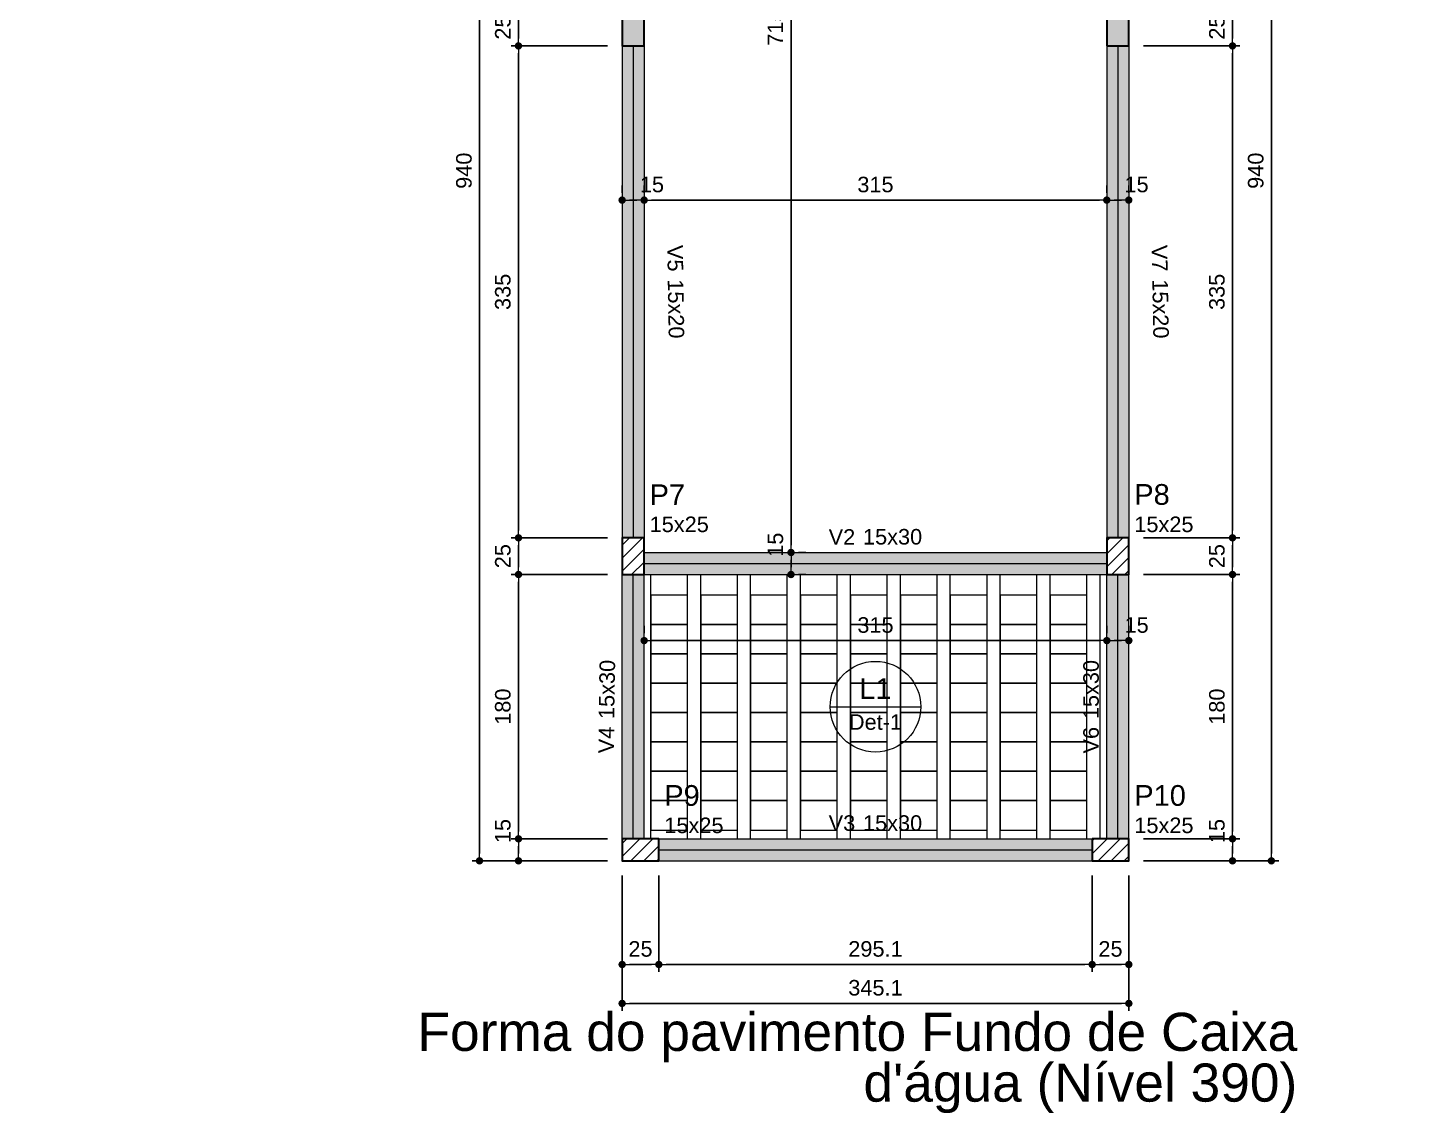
# Model space of a CAD drawing. Extents: x 5006 to 5323, y 875 to 3681.
# Drawn here: x 5196.56 to 5215.35, y 2223.42 to 2238.3 of the extents above; entities that cross this region are included whole.
import ezdxf

# ---------------------------------------------------------------- set-up
doc = ezdxf.new("R2010")
doc.units = 0
doc.header["$LTSCALE"] = 2
for name, color, linetype, lineweight in [('FO-Cotas', 5, 'Continuous', 5), ('FO-Eixos', 5, 'Continuous', 5), ('FO-Hachura pilar que morre', 106, 'Continuous', 5), ('FO-Hachura pilar que passa', 19, 'Continuous', 5), ('FO-Hachura viga', 43, 'Continuous', 5), ('FO-Hachuras das lajes', 1, 'Continuous', 20), ('FO-Pilares', 4, 'Continuous', 30), ('FO-Textos das lajes', 3, 'Continuous', 20), ('FO-Textos das vigas', 7, 'Continuous', 5), ('FO-Textos dos pilares', 7, 'Continuous', 5), ('FO-Títulos', 1, 'Continuous', 20), ('FO-Vigas', 1, 'Continuous', 20)]:
    doc.layers.add(name, color=color, linetype=linetype, lineweight=lineweight)
doc.styles.add('ARIAL', font='arial.ttf')
doc.styles.get("Standard").update_dxf_attribs({"font": 'arial.ttf'})
doc.dimstyles.new('UM_50.000000', dxfattribs={"dimtxt": 0.18, "dimasz": 0.1, "dimexe": 0.1, "dimexo": 0.2, "dimgap": 0, "dimtad": 1, "dimtih": 1, "dimtoh": 1, "dimdec": 1, "dimlfac": 50, "dimzin": 0, "dimdsep": 46, "dimtxsty": 'Standard', "dimcen": 0.09, "dimdle": 0.1, "dimadec": 1, "dimazin": 2, "dimtfac": 1, "dimtdec": 4, "dimtofl": 0, "dimtmove": 0, "dimatfit": 3, "dimfxl": 1, "dimtolj": 1, "dimarcsym": 0})
pattern_1 = [(45, (5194.6776, 2223.75368), (-0.08838835, 0.08838835), [])]

# ---------------------------------------------------------------- blocks, each defined once
blk = doc.blocks.new('_DOT')
at = {"color": 0, "linetype": 'ByBlock'}
blk.add_line((-0.5, 0), (-1, 0), dxfattribs=at)
at = {"color": 0, "linetype": 'ByBlock', "const_width": 0.5}
blk.add_lwpolyline([(-0.25, 0, 1), (0.25, 0, 1)], format="xyb", close=True, dxfattribs=at)
blk = doc.blocks.new('*D785')
at = {"layer": 'Defpoints', "color": 0, "transparency": 16777216}
for p in [(5204.653, 2226.954), (5205.153, 2226.954), (5205.153, 2225.542)]:
    blk.add_point(p, dxfattribs=at)
at = {"layer": 'FO-Cotas', "color": 0, "lineweight": -2, "transparency": 16777216}
for p, q in [((5204.653, 2226.754), (5204.653, 2225.442)), ((5205.153, 2226.754), (5205.153, 2225.442)), ((5204.753, 2225.542), (5205.053, 2225.542))]:
    blk.add_line(p, q, dxfattribs=at)
at = {"layer": 'FO-Cotas', "color": 0, "lineweight": -2, "transparency": 16777216, "xscale": 0.1, "yscale": 0.1, "zscale": 0.1, "rotation": 180}
blk.add_blockref('_DOT', (5204.653, 2225.542), dxfattribs=at)
at = {"layer": 'FO-Cotas', "color": 0, "lineweight": -2, "transparency": 16777216, "xscale": 0.1, "yscale": 0.1, "zscale": 0.1}
blk.add_blockref('_DOT', (5205.153, 2225.542), dxfattribs=at)
at = {"layer": 'FO-Cotas', "transparency": 16777216, "insert": (5204.903, 2225.753), "char_height": 0.2118, "attachment_point": 5, "rotation": 0.0057, "style": 'ARIAL'}
blk.add_mtext('\\A1;25', dxfattribs=at)
blk = doc.blocks.new('*D786')
at = {"layer": 'Defpoints', "color": 0, "transparency": 16777216}
for p in [(5205.153, 2226.954), (5211.054, 2226.954), (5211.054, 2225.542)]:
    blk.add_point(p, dxfattribs=at)
at = {"layer": 'FO-Cotas', "color": 0, "lineweight": -2, "transparency": 16777216}
for p, q in [((5205.153, 2226.754), (5205.153, 2225.442)), ((5211.054, 2226.754), (5211.054, 2225.442)), ((5205.253, 2225.542), (5210.954, 2225.542))]:
    blk.add_line(p, q, dxfattribs=at)
at = {"layer": 'FO-Cotas', "color": 0, "lineweight": -2, "transparency": 16777216, "xscale": 0.1, "yscale": 0.1, "zscale": 0.1, "rotation": 180}
blk.add_blockref('_DOT', (5205.153, 2225.542), dxfattribs=at)
at = {"layer": 'FO-Cotas', "color": 0, "lineweight": -2, "transparency": 16777216, "xscale": 0.1, "yscale": 0.1, "zscale": 0.1}
blk.add_blockref('_DOT', (5211.054, 2225.542), dxfattribs=at)
at = {"layer": 'FO-Cotas', "transparency": 16777216, "insert": (5208.103, 2225.753), "char_height": 0.2118, "attachment_point": 5, "rotation": 0.0057, "style": 'ARIAL'}
blk.add_mtext('\\A1;295.1', dxfattribs=at)
blk = doc.blocks.new('*D787')
at = {"layer": 'Defpoints', "color": 0, "transparency": 16777216}
for p in [(5211.054, 2226.954), (5211.554, 2226.954), (5211.554, 2225.542)]:
    blk.add_point(p, dxfattribs=at)
at = {"layer": 'FO-Cotas', "color": 0, "lineweight": -2, "transparency": 16777216}
for p, q in [((5211.054, 2226.754), (5211.054, 2225.442)), ((5211.554, 2226.754), (5211.554, 2225.442)), ((5211.154, 2225.542), (5211.454, 2225.542))]:
    blk.add_line(p, q, dxfattribs=at)
at = {"layer": 'FO-Cotas', "color": 0, "lineweight": -2, "transparency": 16777216, "xscale": 0.1, "yscale": 0.1, "zscale": 0.1, "rotation": 180}
blk.add_blockref('_DOT', (5211.054, 2225.542), dxfattribs=at)
at = {"layer": 'FO-Cotas', "color": 0, "lineweight": -2, "transparency": 16777216, "xscale": 0.1, "yscale": 0.1, "zscale": 0.1}
blk.add_blockref('_DOT', (5211.554, 2225.542), dxfattribs=at)
at = {"layer": 'FO-Cotas', "transparency": 16777216, "insert": (5211.304, 2225.753), "char_height": 0.2118, "attachment_point": 5, "rotation": 0.0057, "style": 'ARIAL'}
blk.add_mtext('\\A1;25', dxfattribs=at)
blk = doc.blocks.new('*D788')
at = {"layer": 'Defpoints', "color": 0, "transparency": 16777216}
for p in [(5204.653, 2226.954), (5211.554, 2226.954), (5211.554, 2225.012)]:
    blk.add_point(p, dxfattribs=at)
at = {"layer": 'FO-Cotas', "color": 0, "lineweight": -2, "transparency": 16777216}
for p, q in [((5204.653, 2226.754), (5204.653, 2224.912)), ((5211.554, 2226.754), (5211.554, 2224.912)), ((5204.753, 2225.012), (5211.454, 2225.012))]:
    blk.add_line(p, q, dxfattribs=at)
at = {"layer": 'FO-Cotas', "color": 0, "lineweight": -2, "transparency": 16777216, "xscale": 0.1, "yscale": 0.1, "zscale": 0.1, "rotation": 180}
blk.add_blockref('_DOT', (5204.653, 2225.012), dxfattribs=at)
at = {"layer": 'FO-Cotas', "color": 0, "lineweight": -2, "transparency": 16777216, "xscale": 0.1, "yscale": 0.1, "zscale": 0.1}
blk.add_blockref('_DOT', (5211.554, 2225.012), dxfattribs=at)
at = {"layer": 'FO-Cotas', "transparency": 16777216, "insert": (5208.103, 2225.224), "char_height": 0.2118, "attachment_point": 5, "rotation": 0.0057, "style": 'ARIAL'}
blk.add_mtext('\\A1;345.1', dxfattribs=at)
blk = doc.blocks.new('*D789')
at = {"layer": 'Defpoints', "color": 0, "transparency": 16777216}
for p in [(5203.241, 2227.254), (5204.653, 2227.254), (5204.653, 2226.954)]:
    blk.add_point(p, dxfattribs=at)
at = {"layer": 'FO-Cotas', "color": 0, "lineweight": -2, "transparency": 16777216}
for p, q in [((5204.453, 2227.254), (5203.141, 2227.254)), ((5203.241, 2227.054), (5203.241, 2227.154)), ((5204.453, 2226.954), (5203.141, 2226.954))]:
    blk.add_line(p, q, dxfattribs=at)
at = {"layer": 'FO-Cotas', "color": 0, "lineweight": -2, "transparency": 16777216, "xscale": 0.1, "yscale": 0.1, "zscale": 0.1}
for p, rotation in [((5203.241, 2227.254), 90), ((5203.241, 2226.954), 270)]:
    blk.add_blockref('_DOT', p, dxfattribs=dict(at, rotation=rotation))
at = {"layer": 'FO-Cotas', "transparency": 16777216, "insert": (5203.029, 2227.36), "char_height": 0.2118, "attachment_point": 5, "rotation": 90, "style": 'ARIAL'}
blk.add_mtext('\\A1;15', dxfattribs=at)
blk = doc.blocks.new('*D790')
at = {"layer": 'Defpoints', "color": 0, "transparency": 16777216}
for p in [(5203.241, 2230.854), (5204.653, 2230.854), (5204.653, 2227.254)]:
    blk.add_point(p, dxfattribs=at)
at = {"layer": 'FO-Cotas', "color": 0, "lineweight": -2, "transparency": 16777216}
for p, q in [((5204.453, 2230.854), (5203.141, 2230.854)), ((5203.241, 2227.354), (5203.241, 2230.754)), ((5204.453, 2227.254), (5203.141, 2227.254))]:
    blk.add_line(p, q, dxfattribs=at)
at = {"layer": 'FO-Cotas', "color": 0, "lineweight": -2, "transparency": 16777216, "xscale": 0.1, "yscale": 0.1, "zscale": 0.1}
for p, rotation in [((5203.241, 2230.854), 90), ((5203.241, 2227.254), 270)]:
    blk.add_blockref('_DOT', p, dxfattribs=dict(at, rotation=rotation))
at = {"layer": 'FO-Cotas', "transparency": 16777216, "insert": (5203.029, 2229.054), "char_height": 0.2118, "attachment_point": 5, "rotation": 90, "style": 'ARIAL'}
blk.add_mtext('\\A1;180', dxfattribs=at)
blk = doc.blocks.new('*D791')
at = {"layer": 'Defpoints', "color": 0, "transparency": 16777216}
for p in [(5203.241, 2231.354), (5204.653, 2231.354), (5204.653, 2230.854)]:
    blk.add_point(p, dxfattribs=at)
at = {"layer": 'FO-Cotas', "color": 0, "lineweight": -2, "transparency": 16777216}
for p, q in [((5204.453, 2231.354), (5203.141, 2231.354)), ((5203.241, 2230.954), (5203.241, 2231.254)), ((5204.453, 2230.854), (5203.141, 2230.854))]:
    blk.add_line(p, q, dxfattribs=at)
at = {"layer": 'FO-Cotas', "color": 0, "lineweight": -2, "transparency": 16777216, "xscale": 0.1, "yscale": 0.1, "zscale": 0.1}
for p, rotation in [((5203.241, 2231.354), 90), ((5203.241, 2230.854), 270)]:
    blk.add_blockref('_DOT', p, dxfattribs=dict(at, rotation=rotation))
at = {"layer": 'FO-Cotas', "transparency": 16777216, "insert": (5203.029, 2231.104), "char_height": 0.2118, "attachment_point": 5, "rotation": 90, "style": 'ARIAL'}
blk.add_mtext('\\A1;25', dxfattribs=at)
blk = doc.blocks.new('*D792')
at = {"layer": 'Defpoints', "color": 0, "transparency": 16777216}
for p in [(5203.241, 2238.054), (5204.653, 2238.054), (5204.653, 2231.354)]:
    blk.add_point(p, dxfattribs=at)
at = {"layer": 'FO-Cotas', "color": 0, "lineweight": -2, "transparency": 16777216}
for p, q in [((5204.453, 2238.054), (5203.141, 2238.054)), ((5203.241, 2231.454), (5203.241, 2237.954)), ((5204.453, 2231.354), (5203.141, 2231.354))]:
    blk.add_line(p, q, dxfattribs=at)
at = {"layer": 'FO-Cotas', "color": 0, "lineweight": -2, "transparency": 16777216, "xscale": 0.1, "yscale": 0.1, "zscale": 0.1}
for p, rotation in [((5203.241, 2238.054), 90), ((5203.241, 2231.354), 270)]:
    blk.add_blockref('_DOT', p, dxfattribs=dict(at, rotation=rotation))
at = {"layer": 'FO-Cotas', "transparency": 16777216, "insert": (5203.029, 2234.704), "char_height": 0.2118, "attachment_point": 5, "rotation": 90, "style": 'ARIAL'}
blk.add_mtext('\\A1;335', dxfattribs=at)
blk = doc.blocks.new('*D793')
at = {"layer": 'Defpoints', "color": 0, "transparency": 16777216}
for p in [(5203.241, 2238.554), (5204.653, 2238.554), (5204.653, 2238.054)]:
    blk.add_point(p, dxfattribs=at)
at = {"layer": 'FO-Cotas', "color": 0, "lineweight": -2, "transparency": 16777216}
for p, q in [((5204.453, 2238.554), (5203.141, 2238.554)), ((5203.241, 2238.154), (5203.241, 2238.454)), ((5204.453, 2238.054), (5203.141, 2238.054))]:
    blk.add_line(p, q, dxfattribs=at)
at = {"layer": 'FO-Cotas', "color": 0, "lineweight": -2, "transparency": 16777216, "xscale": 0.1, "yscale": 0.1, "zscale": 0.1}
for p, rotation in [((5203.241, 2238.554), 90), ((5203.241, 2238.054), 270)]:
    blk.add_blockref('_DOT', p, dxfattribs=dict(at, rotation=rotation))
at = {"layer": 'FO-Cotas', "transparency": 16777216, "insert": (5203.029, 2238.304), "char_height": 0.2118, "attachment_point": 5, "rotation": 90, "style": 'ARIAL'}
blk.add_mtext('\\A1;25', dxfattribs=at)
blk = doc.blocks.new('*D796')
at = {"layer": 'Defpoints', "color": 0, "transparency": 16777216}
for p in [(5202.711, 2245.754), (5204.653, 2245.754), (5204.653, 2226.954)]:
    blk.add_point(p, dxfattribs=at)
at = {"layer": 'FO-Cotas', "color": 0, "lineweight": -2, "transparency": 16777216}
for p, q in [((5204.453, 2245.754), (5202.611, 2245.754)), ((5202.711, 2227.054), (5202.711, 2245.654)), ((5204.453, 2226.954), (5202.611, 2226.954))]:
    blk.add_line(p, q, dxfattribs=at)
at = {"layer": 'FO-Cotas', "color": 0, "lineweight": -2, "transparency": 16777216, "xscale": 0.1, "yscale": 0.1, "zscale": 0.1}
for p, rotation in [((5202.711, 2245.754), 90), ((5202.711, 2226.954), 270)]:
    blk.add_blockref('_DOT', p, dxfattribs=dict(at, rotation=rotation))
at = {"layer": 'FO-Cotas', "transparency": 16777216, "insert": (5202.499, 2236.354), "char_height": 0.2118, "attachment_point": 5, "rotation": 90, "style": 'ARIAL'}
blk.add_mtext('\\A1;940', dxfattribs=at)
blk = doc.blocks.new('*D797')
at = {"layer": 'Defpoints', "color": 0, "transparency": 16777216}
for p in [(5211.554, 2227.254), (5212.966, 2227.254), (5211.554, 2226.954)]:
    blk.add_point(p, dxfattribs=at)
at = {"layer": 'FO-Cotas', "color": 0, "lineweight": -2, "transparency": 16777216}
for p, q in [((5211.754, 2227.254), (5213.066, 2227.254)), ((5212.966, 2227.054), (5212.966, 2227.154)), ((5211.754, 2226.954), (5213.066, 2226.954))]:
    blk.add_line(p, q, dxfattribs=at)
at = {"layer": 'FO-Cotas', "color": 0, "lineweight": -2, "transparency": 16777216, "xscale": 0.1, "yscale": 0.1, "zscale": 0.1}
for p, rotation in [((5212.966, 2227.254), 90), ((5212.966, 2226.954), 270)]:
    blk.add_blockref('_DOT', p, dxfattribs=dict(at, rotation=rotation))
at = {"layer": 'FO-Cotas', "transparency": 16777216, "insert": (5212.754, 2227.36), "char_height": 0.2118, "attachment_point": 5, "rotation": 90, "style": 'ARIAL'}
blk.add_mtext('\\A1;15', dxfattribs=at)
blk = doc.blocks.new('*D798')
at = {"layer": 'Defpoints', "color": 0, "transparency": 16777216}
for p in [(5211.554, 2230.854), (5212.966, 2230.854), (5211.554, 2227.254)]:
    blk.add_point(p, dxfattribs=at)
at = {"layer": 'FO-Cotas', "color": 0, "lineweight": -2, "transparency": 16777216}
for p, q in [((5211.754, 2230.854), (5213.066, 2230.854)), ((5212.966, 2227.354), (5212.966, 2230.754)), ((5211.754, 2227.254), (5213.066, 2227.254))]:
    blk.add_line(p, q, dxfattribs=at)
at = {"layer": 'FO-Cotas', "color": 0, "lineweight": -2, "transparency": 16777216, "xscale": 0.1, "yscale": 0.1, "zscale": 0.1}
for p, rotation in [((5212.966, 2230.854), 90), ((5212.966, 2227.254), 270)]:
    blk.add_blockref('_DOT', p, dxfattribs=dict(at, rotation=rotation))
at = {"layer": 'FO-Cotas', "transparency": 16777216, "insert": (5212.754, 2229.054), "char_height": 0.2118, "attachment_point": 5, "rotation": 90, "style": 'ARIAL'}
blk.add_mtext('\\A1;180', dxfattribs=at)
blk = doc.blocks.new('*D799')
at = {"layer": 'Defpoints', "color": 0, "transparency": 16777216}
for p in [(5211.554, 2231.354), (5212.966, 2231.354), (5211.554, 2230.854)]:
    blk.add_point(p, dxfattribs=at)
at = {"layer": 'FO-Cotas', "color": 0, "lineweight": -2, "transparency": 16777216}
for p, q in [((5211.754, 2231.354), (5213.066, 2231.354)), ((5212.966, 2230.954), (5212.966, 2231.254)), ((5211.754, 2230.854), (5213.066, 2230.854))]:
    blk.add_line(p, q, dxfattribs=at)
at = {"layer": 'FO-Cotas', "color": 0, "lineweight": -2, "transparency": 16777216, "xscale": 0.1, "yscale": 0.1, "zscale": 0.1}
for p, rotation in [((5212.966, 2231.354), 90), ((5212.966, 2230.854), 270)]:
    blk.add_blockref('_DOT', p, dxfattribs=dict(at, rotation=rotation))
at = {"layer": 'FO-Cotas', "transparency": 16777216, "insert": (5212.754, 2231.104), "char_height": 0.2118, "attachment_point": 5, "rotation": 90, "style": 'ARIAL'}
blk.add_mtext('\\A1;25', dxfattribs=at)
blk = doc.blocks.new('*D800')
at = {"layer": 'Defpoints', "color": 0, "transparency": 16777216}
for p in [(5211.554, 2238.054), (5212.966, 2238.054), (5211.554, 2231.354)]:
    blk.add_point(p, dxfattribs=at)
at = {"layer": 'FO-Cotas', "color": 0, "lineweight": -2, "transparency": 16777216}
for p, q in [((5211.754, 2238.054), (5213.066, 2238.054)), ((5212.966, 2231.454), (5212.966, 2237.954)), ((5211.754, 2231.354), (5213.066, 2231.354))]:
    blk.add_line(p, q, dxfattribs=at)
at = {"layer": 'FO-Cotas', "color": 0, "lineweight": -2, "transparency": 16777216, "xscale": 0.1, "yscale": 0.1, "zscale": 0.1}
for p, rotation in [((5212.966, 2238.054), 90), ((5212.966, 2231.354), 270)]:
    blk.add_blockref('_DOT', p, dxfattribs=dict(at, rotation=rotation))
at = {"layer": 'FO-Cotas', "transparency": 16777216, "insert": (5212.754, 2234.704), "char_height": 0.2118, "attachment_point": 5, "rotation": 90, "style": 'ARIAL'}
blk.add_mtext('\\A1;335', dxfattribs=at)
blk = doc.blocks.new('*D801')
at = {"layer": 'Defpoints', "color": 0, "transparency": 16777216}
for p in [(5211.554, 2238.554), (5212.966, 2238.554), (5211.554, 2238.054)]:
    blk.add_point(p, dxfattribs=at)
at = {"layer": 'FO-Cotas', "color": 0, "lineweight": -2, "transparency": 16777216}
for p, q in [((5211.754, 2238.554), (5213.066, 2238.554)), ((5212.966, 2238.154), (5212.966, 2238.454)), ((5211.754, 2238.054), (5213.066, 2238.054))]:
    blk.add_line(p, q, dxfattribs=at)
at = {"layer": 'FO-Cotas', "color": 0, "lineweight": -2, "transparency": 16777216, "xscale": 0.1, "yscale": 0.1, "zscale": 0.1}
for p, rotation in [((5212.966, 2238.554), 90), ((5212.966, 2238.054), 270)]:
    blk.add_blockref('_DOT', p, dxfattribs=dict(at, rotation=rotation))
at = {"layer": 'FO-Cotas', "transparency": 16777216, "insert": (5212.754, 2238.304), "char_height": 0.2118, "attachment_point": 5, "rotation": 90, "style": 'ARIAL'}
blk.add_mtext('\\A1;25', dxfattribs=at)
blk = doc.blocks.new('*D804')
at = {"layer": 'Defpoints', "color": 0, "transparency": 16777216}
for p in [(5211.554, 2245.754), (5213.495, 2245.754), (5211.554, 2226.954)]:
    blk.add_point(p, dxfattribs=at)
at = {"layer": 'FO-Cotas', "color": 0, "lineweight": -2, "transparency": 16777216}
for p, q in [((5211.754, 2245.754), (5213.595, 2245.754)), ((5213.495, 2227.054), (5213.495, 2245.654)), ((5211.754, 2226.954), (5213.595, 2226.954))]:
    blk.add_line(p, q, dxfattribs=at)
at = {"layer": 'FO-Cotas', "color": 0, "lineweight": -2, "transparency": 16777216, "xscale": 0.1, "yscale": 0.1, "zscale": 0.1}
for p, rotation in [((5213.495, 2245.754), 90), ((5213.495, 2226.954), 270)]:
    blk.add_blockref('_DOT', p, dxfattribs=dict(at, rotation=rotation))
at = {"layer": 'FO-Cotas', "transparency": 16777216, "insert": (5213.283, 2236.354), "char_height": 0.2118, "attachment_point": 5, "rotation": 90, "style": 'ARIAL'}
blk.add_mtext('\\A1;940', dxfattribs=at)
blk = doc.blocks.new('*D805')
at = {"layer": 'Defpoints', "color": 0, "transparency": 16777216}
for p in [(5204.953, 2229.954), (5211.254, 2229.954), (5211.254, 2229.954)]:
    blk.add_point(p, dxfattribs=at)
at = {"layer": 'FO-Cotas', "color": 0, "lineweight": -2, "transparency": 16777216}
for p, q in [((5204.953, 2230.154), (5204.953, 2230.054)), ((5211.254, 2230.154), (5211.254, 2230.054)), ((5205.053, 2229.954), (5211.154, 2229.954))]:
    blk.add_line(p, q, dxfattribs=at)
at = {"layer": 'FO-Cotas', "color": 0, "lineweight": -2, "transparency": 16777216, "xscale": 0.1, "yscale": 0.1, "zscale": 0.1, "rotation": 180}
blk.add_blockref('_DOT', (5204.953, 2229.954), dxfattribs=at)
at = {"layer": 'FO-Cotas', "color": 0, "lineweight": -2, "transparency": 16777216, "xscale": 0.1, "yscale": 0.1, "zscale": 0.1}
blk.add_blockref('_DOT', (5211.254, 2229.954), dxfattribs=at)
at = {"layer": 'FO-Cotas', "transparency": 16777216, "insert": (5208.103, 2230.165), "char_height": 0.2118, "attachment_point": 5, "rotation": 0.0057, "style": 'ARIAL'}
blk.add_mtext('\\A1;315', dxfattribs=at)
blk = doc.blocks.new('*D806')
at = {"layer": 'Defpoints', "color": 0, "transparency": 16777216}
for p in [(5211.254, 2229.954), (5211.554, 2229.954), (5211.554, 2229.954)]:
    blk.add_point(p, dxfattribs=at)
at = {"layer": 'FO-Cotas', "color": 0, "lineweight": -2, "transparency": 16777216}
for p, q in [((5211.254, 2230.154), (5211.254, 2230.054)), ((5211.554, 2230.154), (5211.554, 2230.054)), ((5211.354, 2229.954), (5211.454, 2229.954))]:
    blk.add_line(p, q, dxfattribs=at)
at = {"layer": 'FO-Cotas', "color": 0, "lineweight": -2, "transparency": 16777216, "xscale": 0.1, "yscale": 0.1, "zscale": 0.1, "rotation": 180}
blk.add_blockref('_DOT', (5211.254, 2229.954), dxfattribs=at)
at = {"layer": 'FO-Cotas', "color": 0, "lineweight": -2, "transparency": 16777216, "xscale": 0.1, "yscale": 0.1, "zscale": 0.1}
blk.add_blockref('_DOT', (5211.554, 2229.954), dxfattribs=at)
at = {"layer": 'FO-Cotas', "transparency": 16777216, "insert": (5211.66, 2230.165), "char_height": 0.2118, "attachment_point": 5, "rotation": 0.0057, "style": 'ARIAL'}
blk.add_mtext('\\A1;15', dxfattribs=at)
blk = doc.blocks.new('*D807')
at = {"layer": 'Defpoints', "color": 0, "transparency": 16777216}
for p in [(5204.653, 2235.954), (5204.953, 2235.954), (5204.953, 2235.954)]:
    blk.add_point(p, dxfattribs=at)
at = {"layer": 'FO-Cotas', "color": 0, "lineweight": -2, "transparency": 16777216}
for p, q in [((5204.653, 2236.154), (5204.653, 2236.054)), ((5204.953, 2236.154), (5204.953, 2236.054)), ((5204.753, 2235.954), (5204.853, 2235.954))]:
    blk.add_line(p, q, dxfattribs=at)
at = {"layer": 'FO-Cotas', "color": 0, "lineweight": -2, "transparency": 16777216, "xscale": 0.1, "yscale": 0.1, "zscale": 0.1, "rotation": 180}
blk.add_blockref('_DOT', (5204.653, 2235.954), dxfattribs=at)
at = {"layer": 'FO-Cotas', "color": 0, "lineweight": -2, "transparency": 16777216, "xscale": 0.1, "yscale": 0.1, "zscale": 0.1}
blk.add_blockref('_DOT', (5204.953, 2235.954), dxfattribs=at)
at = {"layer": 'FO-Cotas', "transparency": 16777216, "insert": (5205.059, 2236.165), "char_height": 0.2118, "attachment_point": 5, "rotation": 0.0057, "style": 'ARIAL'}
blk.add_mtext('\\A1;15', dxfattribs=at)
blk = doc.blocks.new('*D808')
at = {"layer": 'Defpoints', "color": 0, "transparency": 16777216}
for p in [(5204.953, 2235.954), (5211.253, 2235.954), (5211.253, 2235.954)]:
    blk.add_point(p, dxfattribs=at)
at = {"layer": 'FO-Cotas', "color": 0, "lineweight": -2, "transparency": 16777216}
for p, q in [((5204.953, 2236.154), (5204.953, 2236.054)), ((5211.253, 2236.154), (5211.253, 2236.054)), ((5205.053, 2235.954), (5211.153, 2235.954))]:
    blk.add_line(p, q, dxfattribs=at)
at = {"layer": 'FO-Cotas', "color": 0, "lineweight": -2, "transparency": 16777216, "xscale": 0.1, "yscale": 0.1, "zscale": 0.1, "rotation": 180}
blk.add_blockref('_DOT', (5204.953, 2235.954), dxfattribs=at)
at = {"layer": 'FO-Cotas', "color": 0, "lineweight": -2, "transparency": 16777216, "xscale": 0.1, "yscale": 0.1, "zscale": 0.1}
blk.add_blockref('_DOT', (5211.253, 2235.954), dxfattribs=at)
at = {"layer": 'FO-Cotas', "transparency": 16777216, "insert": (5208.103, 2236.165), "char_height": 0.2118, "attachment_point": 5, "rotation": 0.0057, "style": 'ARIAL'}
blk.add_mtext('\\A1;315', dxfattribs=at)
blk = doc.blocks.new('*D809')
at = {"layer": 'Defpoints', "color": 0, "transparency": 16777216}
for p in [(5211.253, 2235.954), (5211.553, 2235.954), (5211.553, 2235.954)]:
    blk.add_point(p, dxfattribs=at)
at = {"layer": 'FO-Cotas', "color": 0, "lineweight": -2, "transparency": 16777216}
for p, q in [((5211.253, 2236.154), (5211.253, 2236.054)), ((5211.553, 2236.154), (5211.553, 2236.054)), ((5211.353, 2235.954), (5211.453, 2235.954))]:
    blk.add_line(p, q, dxfattribs=at)
at = {"layer": 'FO-Cotas', "color": 0, "lineweight": -2, "transparency": 16777216, "xscale": 0.1, "yscale": 0.1, "zscale": 0.1, "rotation": 180}
blk.add_blockref('_DOT', (5211.253, 2235.954), dxfattribs=at)
at = {"layer": 'FO-Cotas', "color": 0, "lineweight": -2, "transparency": 16777216, "xscale": 0.1, "yscale": 0.1, "zscale": 0.1}
blk.add_blockref('_DOT', (5211.553, 2235.954), dxfattribs=at)
at = {"layer": 'FO-Cotas', "transparency": 16777216, "insert": (5211.659, 2236.165), "char_height": 0.2118, "attachment_point": 5, "rotation": 0.0057, "style": 'ARIAL'}
blk.add_mtext('\\A1;15', dxfattribs=at)
blk = doc.blocks.new('*D813')
at = {"layer": 'Defpoints', "color": 0, "transparency": 16777216}
for p in [(5206.953, 2231.154), (5206.953, 2231.154), (5206.953, 2230.854)]:
    blk.add_point(p, dxfattribs=at)
at = {"layer": 'FO-Cotas', "color": 0, "lineweight": -2, "transparency": 16777216}
for p, q in [((5206.953, 2230.954), (5206.953, 2231.054)), ((5207.153, 2231.154), (5207.053, 2231.154)), ((5207.153, 2230.854), (5207.053, 2230.854))]:
    blk.add_line(p, q, dxfattribs=at)
at = {"layer": 'FO-Cotas', "color": 0, "lineweight": -2, "transparency": 16777216, "xscale": 0.1, "yscale": 0.1, "zscale": 0.1}
for p, rotation in [((5206.953, 2231.154), 90), ((5206.953, 2230.854), 270)]:
    blk.add_blockref('_DOT', p, dxfattribs=dict(at, rotation=rotation))
at = {"layer": 'FO-Cotas', "transparency": 16777216, "insert": (5206.741, 2231.26), "char_height": 0.2118, "attachment_point": 5, "rotation": 90, "style": 'ARIAL'}
blk.add_mtext('\\A1;15', dxfattribs=at)
blk = doc.blocks.new('*D814')
at = {"layer": 'Defpoints', "color": 0, "transparency": 16777216}
for p in [(5206.953, 2245.454), (5206.953, 2245.454), (5206.953, 2231.154)]:
    blk.add_point(p, dxfattribs=at)
at = {"layer": 'FO-Cotas', "color": 0, "lineweight": -2, "transparency": 16777216}
for p, q in [((5207.153, 2245.454), (5207.053, 2245.454)), ((5206.953, 2231.254), (5206.953, 2245.354)), ((5207.153, 2231.154), (5207.053, 2231.154))]:
    blk.add_line(p, q, dxfattribs=at)
at = {"layer": 'FO-Cotas', "color": 0, "lineweight": -2, "transparency": 16777216, "xscale": 0.1, "yscale": 0.1, "zscale": 0.1}
for p, rotation in [((5206.953, 2245.454), 90), ((5206.953, 2231.154), 270)]:
    blk.add_blockref('_DOT', p, dxfattribs=dict(at, rotation=rotation))
at = {"layer": 'FO-Cotas', "transparency": 16777216, "insert": (5206.741, 2238.304), "char_height": 0.2118, "attachment_point": 5, "rotation": 90, "style": 'ARIAL'}
blk.add_mtext('\\A1;715', dxfattribs=at)

msp = doc.modelspace()

# ---------------------------------------------------------------- hatches: boundary and pattern name
at = {"layer": 'FO-Hachura pilar que morre', "linetype": 'Continuous'}
for points in [[(5204.9526, 2238.5537), (5204.8026, 2238.5537), (5204.6526, 2238.5537), (5204.6526, 2238.3037), (5204.6526, 2238.0537), (5204.8026, 2238.0537), (5204.9526, 2238.0537), (5204.9526, 2238.3037)], [(5211.2536, 2238.0537), (5211.4036, 2238.0537), (5211.5536, 2238.0537), (5211.5536, 2238.3037), (5211.5536, 2238.5537), (5211.4036, 2238.5537), (5211.2536, 2238.5537), (5211.2536, 2238.3037)]]:
    msp.add_hatch(color=256, dxfattribs=at).paths.add_polyline_path(points)
at = {"layer": 'FO-Hachura pilar que passa', "linetype": 'Continuous'}
h = msp.add_hatch(dxfattribs=at)
h.set_pattern_fill('ANSI31', color=256, style=0)
h.set_pattern_definition(pattern_1)
h.paths.add_polyline_path([(5204.9526, 2231.3537), (5204.8026, 2231.3537), (5204.6526, 2231.3537), (5204.6526, 2231.1037), (5204.6526, 2230.8537), (5204.8026, 2230.8537), (5204.9526, 2230.8537), (5204.9526, 2231.1037)])
h = msp.add_hatch(dxfattribs=at)
h.set_pattern_fill('ANSI31', color=256, style=0)
h.set_pattern_definition(pattern_1)
h.paths.add_polyline_path([(5211.5536, 2231.3537), (5211.4036, 2231.3537), (5211.2536, 2231.3537), (5211.2536, 2231.1037), (5211.2536, 2230.8537), (5211.4036, 2230.8537), (5211.5536, 2230.8537), (5211.5536, 2231.1037)])
h = msp.add_hatch(dxfattribs=at)
h.set_pattern_fill('ANSI31', color=256, style=0)
h.set_pattern_definition(pattern_1)
h.paths.add_polyline_path([(5204.6526, 2227.2537), (5204.6526, 2227.1037), (5204.6526, 2226.9537), (5204.9026, 2226.9537), (5205.1526, 2226.9537), (5205.1526, 2227.1037), (5205.1526, 2227.2537), (5204.9026, 2227.2537)])
h = msp.add_hatch(dxfattribs=at)
h.set_pattern_fill('ANSI31', color=256, style=0)
h.set_pattern_definition(pattern_1)
h.paths.add_polyline_path([(5211.0536, 2227.2537), (5211.0536, 2227.1037), (5211.0536, 2226.9537), (5211.3036, 2226.9537), (5211.5536, 2226.9537), (5211.5536, 2227.1037), (5211.5536, 2227.2537), (5211.3036, 2227.2537)])
at = {"layer": 'FO-Hachura viga', "linetype": 'Continuous'}
for points in [[(5204.9534, 2238.0537), (5204.9534, 2238.0537), (5204.6534, 2238.0537), (5204.6534, 2231.3537), (5204.9534, 2231.3537), (5204.9534, 2238.0537)], [(5211.5532, 2238.0537), (5211.5532, 2238.0537), (5211.2532, 2238.0537), (5211.2532, 2231.3537), (5211.5532, 2231.3537), (5211.5532, 2238.0537)], [(5211.2534, 2231.1537), (5211.2534, 2231.1537), (5204.9526, 2231.1537), (5204.9526, 2230.8537), (5211.2534, 2230.8537), (5211.2534, 2231.1537)], [(5204.9534, 2230.8537), (5204.9534, 2230.8537), (5204.6534, 2230.8537), (5204.6532, 2227.2537), (5204.9532, 2227.2537), (5204.9534, 2230.8537)], [(5211.5534, 2230.8537), (5211.5534, 2230.8537), (5211.2534, 2230.8537), (5211.2534, 2227.2537), (5211.5534, 2227.2537), (5211.5534, 2230.8537)], [(5211.0534, 2227.2537), (5211.0534, 2227.2537), (5205.1526, 2227.2537), (5205.1526, 2226.9537), (5211.0534, 2226.9537), (5211.0534, 2227.2537)]]:
    msp.add_hatch(color=256, dxfattribs=at).paths.add_polyline_path(points)

# ---------------------------------------------------------------- linework, layer by layer
msp.add_circle((5218.368, 2234.8631), 78.188)
at = {"layer": 'FO-Eixos'}
for p, q in [((5204.8032, 2238.0537), (5204.8036, 2231.3537)), ((5211.4032, 2238.0537), (5211.4036, 2231.3537)), ((5204.9526, 2231.0037), (5211.2536, 2231.0037)), ((5204.8026, 2227.2537), (5204.8036, 2230.8537)), ((5211.4036, 2227.2537), (5211.4036, 2230.8537)), ((5205.1526, 2227.1037), (5211.0536, 2227.1037))]:
    msp.add_line(p, q, dxfattribs=at)
for points in [[(5205.5426, 2230.1737), (5205.5426, 2230.5737), (5205.0426, 2230.5737), (5205.0426, 2230.1737), (5205.5426, 2230.1737)], [(5206.2226, 2230.1737), (5206.2226, 2230.5737), (5205.7226, 2230.5737), (5205.7226, 2230.1737), (5206.2226, 2230.1737)], [(5206.9026, 2230.1737), (5206.9026, 2230.5737), (5206.4026, 2230.5737), (5206.4026, 2230.1737), (5206.9026, 2230.1737)], [(5207.5826, 2230.1737), (5207.5826, 2230.5737), (5207.0826, 2230.5737), (5207.0826, 2230.1737), (5207.5826, 2230.1737)], [(5208.2626, 2230.1737), (5208.2626, 2230.5737), (5207.7626, 2230.5737), (5207.7626, 2230.1737), (5208.2626, 2230.1737)], [(5208.9426, 2230.1737), (5208.9426, 2230.5737), (5208.4426, 2230.5737), (5208.4426, 2230.1737), (5208.9426, 2230.1737)], [(5209.6226, 2230.1737), (5209.6226, 2230.5737), (5209.1226, 2230.5737), (5209.1226, 2230.1737), (5209.6226, 2230.1737)], [(5210.3026, 2230.1737), (5210.3026, 2230.5737), (5209.8026, 2230.5737), (5209.8026, 2230.1737), (5210.3026, 2230.1737)], [(5210.9826, 2230.1737), (5210.9826, 2230.5737), (5210.4826, 2230.5737), (5210.4826, 2230.1737), (5210.9826, 2230.1737)], [(5205.5426, 2229.7737), (5205.5426, 2230.1737), (5205.0426, 2230.1737), (5205.0426, 2229.7737), (5205.5426, 2229.7737)], [(5206.2226, 2229.7737), (5206.2226, 2230.1737), (5205.7226, 2230.1737), (5205.7226, 2229.7737), (5206.2226, 2229.7737)], [(5206.9026, 2229.7737), (5206.9026, 2230.1737), (5206.4026, 2230.1737), (5206.4026, 2229.7737), (5206.9026, 2229.7737)], [(5207.5826, 2229.7737), (5207.5826, 2230.1737), (5207.0826, 2230.1737), (5207.0826, 2229.7737), (5207.5826, 2229.7737)], [(5208.2626, 2229.7737), (5208.2626, 2230.1737), (5207.7626, 2230.1737), (5207.7626, 2229.7737), (5208.2626, 2229.7737)], [(5208.9426, 2229.7737), (5208.9426, 2230.1737), (5208.4426, 2230.1737), (5208.4426, 2229.7737), (5208.9426, 2229.7737)], [(5209.6226, 2229.7737), (5209.6226, 2230.1737), (5209.1226, 2230.1737), (5209.1226, 2229.7737), (5209.6226, 2229.7737)], [(5210.3026, 2229.7737), (5210.3026, 2230.1737), (5209.8026, 2230.1737), (5209.8026, 2229.7737), (5210.3026, 2229.7737)], [(5210.9826, 2229.7737), (5210.9826, 2230.1737), (5210.4826, 2230.1737), (5210.4826, 2229.7737), (5210.9826, 2229.7737)], [(5205.5426, 2229.3737), (5205.5426, 2229.7737), (5205.0426, 2229.7737), (5205.0426, 2229.3737), (5205.5426, 2229.3737)], [(5206.2226, 2229.3737), (5206.2226, 2229.7737), (5205.7226, 2229.7737), (5205.7226, 2229.3737), (5206.2226, 2229.3737)], [(5206.9026, 2229.3737), (5206.9026, 2229.7737), (5206.4026, 2229.7737), (5206.4026, 2229.3737), (5206.9026, 2229.3737)], [(5207.5826, 2229.3737), (5207.5826, 2229.7737), (5207.0826, 2229.7737), (5207.0826, 2229.3737), (5207.5826, 2229.3737)], [(5208.2626, 2229.3737), (5208.2626, 2229.7737), (5207.7626, 2229.7737), (5207.7626, 2229.3737), (5208.2626, 2229.3737)], [(5208.9426, 2229.3737), (5208.9426, 2229.7737), (5208.4426, 2229.7737), (5208.4426, 2229.3737), (5208.9426, 2229.3737)], [(5209.6226, 2229.3737), (5209.6226, 2229.7737), (5209.1226, 2229.7737), (5209.1226, 2229.3737), (5209.6226, 2229.3737)], [(5210.3026, 2229.3737), (5210.3026, 2229.7737), (5209.8026, 2229.7737), (5209.8026, 2229.3737), (5210.3026, 2229.3737)], [(5210.9826, 2229.3737), (5210.9826, 2229.7737), (5210.4826, 2229.7737), (5210.4826, 2229.3737), (5210.9826, 2229.3737)], [(5205.5426, 2228.9737), (5205.5426, 2229.3737), (5205.0426, 2229.3737), (5205.0426, 2228.9737), (5205.5426, 2228.9737)], [(5206.2226, 2228.9737), (5206.2226, 2229.3737), (5205.7226, 2229.3737), (5205.7226, 2228.9737), (5206.2226, 2228.9737)], [(5206.9026, 2228.9737), (5206.9026, 2229.3737), (5206.4026, 2229.3737), (5206.4026, 2228.9737), (5206.9026, 2228.9737)], [(5207.5826, 2228.9737), (5207.5826, 2229.3737), (5207.0826, 2229.3737), (5207.0826, 2228.9737), (5207.5826, 2228.9737)], [(5208.2626, 2228.9737), (5208.2626, 2229.3737), (5207.7626, 2229.3737), (5207.7626, 2228.9737), (5208.2626, 2228.9737)], [(5208.9426, 2228.9737), (5208.9426, 2229.3737), (5208.4426, 2229.3737), (5208.4426, 2228.9737), (5208.9426, 2228.9737)], [(5209.6226, 2228.9737), (5209.6226, 2229.3737), (5209.1226, 2229.3737), (5209.1226, 2228.9737), (5209.6226, 2228.9737)], [(5210.3026, 2228.9737), (5210.3026, 2229.3737), (5209.8026, 2229.3737), (5209.8026, 2228.9737), (5210.3026, 2228.9737)], [(5210.9826, 2228.9737), (5210.9826, 2229.3737), (5210.4826, 2229.3737), (5210.4826, 2228.9737), (5210.9826, 2228.9737)], [(5205.5426, 2228.5737), (5205.5426, 2228.9737), (5205.0426, 2228.9737), (5205.0426, 2228.5737), (5205.5426, 2228.5737)], [(5206.2226, 2228.5737), (5206.2226, 2228.9737), (5205.7226, 2228.9737), (5205.7226, 2228.5737), (5206.2226, 2228.5737)], [(5206.9026, 2228.5737), (5206.9026, 2228.9737), (5206.4026, 2228.9737), (5206.4026, 2228.5737), (5206.9026, 2228.5737)], [(5207.5826, 2228.5737), (5207.5826, 2228.9737), (5207.0826, 2228.9737), (5207.0826, 2228.5737), (5207.5826, 2228.5737)], [(5208.2626, 2228.5737), (5208.2626, 2228.9737), (5207.7626, 2228.9737), (5207.7626, 2228.5737), (5208.2626, 2228.5737)], [(5208.9426, 2228.5737), (5208.9426, 2228.9737), (5208.4426, 2228.9737), (5208.4426, 2228.5737), (5208.9426, 2228.5737)], [(5209.6226, 2228.5737), (5209.6226, 2228.9737), (5209.1226, 2228.9737), (5209.1226, 2228.5737), (5209.6226, 2228.5737)], [(5210.3026, 2228.5737), (5210.3026, 2228.9737), (5209.8026, 2228.9737), (5209.8026, 2228.5737), (5210.3026, 2228.5737)], [(5210.9826, 2228.5737), (5210.9826, 2228.9737), (5210.4826, 2228.9737), (5210.4826, 2228.5737), (5210.9826, 2228.5737)], [(5205.5426, 2228.1737), (5205.5426, 2228.5737), (5205.0426, 2228.5737), (5205.0426, 2228.1737), (5205.5426, 2228.1737)], [(5206.2226, 2228.1737), (5206.2226, 2228.5737), (5205.7226, 2228.5737), (5205.7226, 2228.1737), (5206.2226, 2228.1737)], [(5206.9026, 2228.1737), (5206.9026, 2228.5737), (5206.4026, 2228.5737), (5206.4026, 2228.1737), (5206.9026, 2228.1737)], [(5207.5826, 2228.1737), (5207.5826, 2228.5737), (5207.0826, 2228.5737), (5207.0826, 2228.1737), (5207.5826, 2228.1737)], [(5208.2626, 2228.1737), (5208.2626, 2228.5737), (5207.7626, 2228.5737), (5207.7626, 2228.1737), (5208.2626, 2228.1737)], [(5208.9426, 2228.1737), (5208.9426, 2228.5737), (5208.4426, 2228.5737), (5208.4426, 2228.1737), (5208.9426, 2228.1737)], [(5209.6226, 2228.1737), (5209.6226, 2228.5737), (5209.1226, 2228.5737), (5209.1226, 2228.1737), (5209.6226, 2228.1737)], [(5210.3026, 2228.1737), (5210.3026, 2228.5737), (5209.8026, 2228.5737), (5209.8026, 2228.1737), (5210.3026, 2228.1737)], [(5210.9826, 2228.1737), (5210.9826, 2228.5737), (5210.4826, 2228.5737), (5210.4826, 2228.1737), (5210.9826, 2228.1737)], [(5205.5426, 2227.7737), (5205.5426, 2228.1737), (5205.0426, 2228.1737), (5205.0426, 2227.7737), (5205.5426, 2227.7737)], [(5206.2226, 2227.7737), (5206.2226, 2228.1737), (5205.7226, 2228.1737), (5205.7226, 2227.7737), (5206.2226, 2227.7737)], [(5206.9026, 2227.7737), (5206.9026, 2228.1737), (5206.4026, 2228.1737), (5206.4026, 2227.7737), (5206.9026, 2227.7737)], [(5207.5826, 2227.7737), (5207.5826, 2228.1737), (5207.0826, 2228.1737), (5207.0826, 2227.7737), (5207.5826, 2227.7737)], [(5208.2626, 2227.7737), (5208.2626, 2228.1737), (5207.7626, 2228.1737), (5207.7626, 2227.7737), (5208.2626, 2227.7737)], [(5208.9426, 2227.7737), (5208.9426, 2228.1737), (5208.4426, 2228.1737), (5208.4426, 2227.7737), (5208.9426, 2227.7737)], [(5209.6226, 2227.7737), (5209.6226, 2228.1737), (5209.1226, 2228.1737), (5209.1226, 2227.7737), (5209.6226, 2227.7737)], [(5210.3026, 2227.7737), (5210.3026, 2228.1737), (5209.8026, 2228.1737), (5209.8026, 2227.7737), (5210.3026, 2227.7737)], [(5210.9826, 2227.7737), (5210.9826, 2228.1737), (5210.4826, 2228.1737), (5210.4826, 2227.7737), (5210.9826, 2227.7737)], [(5205.5426, 2227.3737), (5205.5426, 2227.7737), (5205.0426, 2227.7737), (5205.0426, 2227.3737), (5205.5426, 2227.3737)], [(5206.2226, 2227.3737), (5206.2226, 2227.7737), (5205.7226, 2227.7737), (5205.7226, 2227.3737), (5206.2226, 2227.3737)], [(5206.9026, 2227.3737), (5206.9026, 2227.7737), (5206.4026, 2227.7737), (5206.4026, 2227.3737), (5206.9026, 2227.3737)], [(5207.5826, 2227.3737), (5207.5826, 2227.7737), (5207.0826, 2227.7737), (5207.0826, 2227.3737), (5207.5826, 2227.3737)], [(5208.2626, 2227.3737), (5208.2626, 2227.7737), (5207.7626, 2227.7737), (5207.7626, 2227.3737), (5208.2626, 2227.3737)], [(5208.9426, 2227.3737), (5208.9426, 2227.7737), (5208.4426, 2227.7737), (5208.4426, 2227.3737), (5208.9426, 2227.3737)], [(5209.6226, 2227.3737), (5209.6226, 2227.7737), (5209.1226, 2227.7737), (5209.1226, 2227.3737), (5209.6226, 2227.3737)], [(5210.3026, 2227.3737), (5210.3026, 2227.7737), (5209.8026, 2227.7737), (5209.8026, 2227.3737), (5210.3026, 2227.3737)], [(5210.9826, 2227.3737), (5210.9826, 2227.7737), (5210.4826, 2227.7737), (5210.4826, 2227.3737), (5210.9826, 2227.3737)]]:
    msp.add_lwpolyline(points, close=True, dxfattribs=at)
at = {"layer": 'FO-Hachuras das lajes'}
for p, q in [((5205.0426, 2227.2537), (5205.0426, 2230.8537)), ((5205.5426, 2227.2537), (5205.5426, 2230.8537)), ((5205.7226, 2227.2537), (5205.7226, 2230.8537)), ((5206.2226, 2227.2537), (5206.2226, 2230.8537)), ((5206.4026, 2227.2537), (5206.4026, 2230.8537)), ((5206.9026, 2227.2537), (5206.9026, 2230.8537)), ((5207.0826, 2227.2537), (5207.0826, 2230.8537)), ((5207.5826, 2227.2537), (5207.5826, 2230.8537)), ((5207.7626, 2227.2537), (5207.7626, 2230.8537)), ((5208.2626, 2227.2537), (5208.2626, 2230.8537)), ((5208.4426, 2227.2537), (5208.4426, 2230.8537)), ((5208.9426, 2227.2537), (5208.9426, 2230.8537)), ((5209.1226, 2227.2537), (5209.1226, 2230.8537)), ((5209.6226, 2227.2537), (5209.6226, 2230.8537)), ((5209.8026, 2227.2537), (5209.8026, 2230.8537)), ((5210.3026, 2227.2537), (5210.3026, 2230.8537)), ((5210.4826, 2227.2537), (5210.4826, 2230.8537)), ((5210.9826, 2227.2537), (5210.9826, 2230.8537)), ((5211.1626, 2227.2537), (5211.1626, 2230.8537))]:
    msp.add_line(p, q, dxfattribs=at)
at = {"layer": 'FO-Pilares'}
for points in [[(5204.9526, 2238.5537), (5204.8026, 2238.5537), (5204.6526, 2238.5537), (5204.6526, 2238.3037), (5204.6526, 2238.0537), (5204.8026, 2238.0537), (5204.9526, 2238.0537), (5204.9526, 2238.3037), (5204.9526, 2238.5537)], [(5211.2536, 2238.0537), (5211.4036, 2238.0537), (5211.5536, 2238.0537), (5211.5536, 2238.3037), (5211.5536, 2238.5537), (5211.4036, 2238.5537), (5211.2536, 2238.5537), (5211.2536, 2238.3037), (5211.2536, 2238.0537)], [(5204.9526, 2231.3537), (5204.8026, 2231.3537), (5204.6526, 2231.3537), (5204.6526, 2231.1037), (5204.6526, 2230.8537), (5204.8026, 2230.8537), (5204.9526, 2230.8537), (5204.9526, 2231.1037), (5204.9526, 2231.3537)], [(5211.5536, 2231.3537), (5211.4036, 2231.3537), (5211.2536, 2231.3537), (5211.2536, 2231.1037), (5211.2536, 2230.8537), (5211.4036, 2230.8537), (5211.5536, 2230.8537), (5211.5536, 2231.1037), (5211.5536, 2231.3537)], [(5204.6526, 2227.2537), (5204.6526, 2227.1037), (5204.6526, 2226.9537), (5204.9026, 2226.9537), (5205.1526, 2226.9537), (5205.1526, 2227.1037), (5205.1526, 2227.2537), (5204.9026, 2227.2537), (5204.6526, 2227.2537)], [(5211.0536, 2227.2537), (5211.0536, 2227.1037), (5211.0536, 2226.9537), (5211.3036, 2226.9537), (5211.5536, 2226.9537), (5211.5536, 2227.1037), (5211.5536, 2227.2537), (5211.3036, 2227.2537), (5211.0536, 2227.2537)]]:
    msp.add_lwpolyline(points, close=True, dxfattribs=at)
at = {"layer": 'FO-Textos das lajes'}
msp.add_line((5207.4856, 2229.0537), (5208.7206, 2229.0537), dxfattribs=at)
msp.add_circle((5208.1031, 2229.0537), 0.6175, dxfattribs=at)
at = {"layer": 'FO-Vigas'}
for p, q in [((5204.6533, 2238.0537), (5204.6534, 2231.3537)), ((5204.9533, 2238.0537), (5204.9534, 2231.3537)), ((5211.2533, 2238.0537), (5211.2534, 2231.3537)), ((5211.5533, 2238.0537), (5211.5534, 2231.3537)), ((5204.9526, 2231.1537), (5211.2536, 2231.1537)), ((5204.6531, 2227.2537), (5204.6534, 2230.8537)), ((5204.9526, 2230.8537), (5211.2536, 2230.8537)), ((5204.9531, 2227.2537), (5204.9534, 2230.8537)), ((5211.2536, 2227.2537), (5211.2536, 2230.8537)), ((5211.5536, 2227.2537), (5211.5536, 2230.8537)), ((5205.1526, 2227.2537), (5211.0536, 2227.2537)), ((5205.1526, 2226.9537), (5211.0536, 2226.9537))]:
    msp.add_line(p, q, dxfattribs=at)

# ---------------------------------------------------------------- texts
at = {"layer": 'FO-Textos das lajes', "attachment_point": 8, "line_spacing_factor": 0.798, "style": 'ARIAL'}
for s, insert, char_height, width in [('L1', (5208.1031, 2229.1596), 0.2824, 0.884076), ('Det-1', (5208.1031, 2228.736), 0.2118, 1.45698)]:
    msp.add_mtext(s, dxfattribs=dict(at, insert=insert, char_height=char_height, width=width))
at = {"layer": 'FO-Textos das vigas', "linetype": 'Continuous', "char_height": 0.2118, "line_spacing_factor": 0.798, "style": 'ARIAL'}
for s, insert, width, attachment_point, rotation in [('V5', (5205.271, 2234.9793), 0.729944, 9, 271), ('V7', (5211.871, 2234.9793), 0.729944, 9, 271), ('15x20', (5205.271, 2234.8734), 1.619836, 7, 271), ('15x20', (5211.871, 2234.8734), 1.619836, 7, 271), ('15x30', (5204.5473, 2228.884), 1.619836, 7, 89), ('15x30', (5211.1477, 2228.8839), 1.619836, 7, 90), ('V4', (5204.5473, 2228.7781), 0.729944, 9, 89), ('V6', (5211.1477, 2228.778), 0.729944, 9, 90)]:
    msp.add_mtext(s, dxfattribs=dict(at, insert=insert, width=width, attachment_point=attachment_point, rotation=rotation))
for s, insert, width, attachment_point in [('V2', (5207.8275, 2231.2596), 0.729944, 9), ('15x30', (5207.9334, 2231.2596), 1.619836, 7), ('V3', (5207.8275, 2227.3596), 0.729944, 9), ('15x30', (5207.9334, 2227.3596), 1.619836, 7)]:
    msp.add_mtext(s, dxfattribs=dict(at, insert=insert, width=width, attachment_point=attachment_point))
at = {"layer": 'FO-Textos dos pilares', "linetype": 'Continuous', "attachment_point": 7, "line_spacing_factor": 0.798, "style": 'ARIAL'}
for s, insert, char_height, width in [('P7', (5205.0276, 2231.7993), 0.2824, 0.973259), ('P8', (5211.6286, 2231.7993), 0.2824, 0.973259), ('15x25', (5205.0276, 2231.4287), 0.2118, 1.619836), ('15x25', (5211.6286, 2231.4287), 0.2118, 1.619836), ('P9', (5205.2276, 2227.6993), 0.2824, 0.973259), ('P10', (5211.6286, 2227.6993), 0.2824, 1.415296), ('15x25', (5205.2276, 2227.3287), 0.2118, 1.619836), ('15x25', (5211.6286, 2227.3287), 0.2118, 1.619836)]:
    msp.add_mtext(s, dxfattribs=dict(at, insert=insert, char_height=char_height, width=width))
at = {"layer": 'FO-Títulos', "insert": (5213.8476, 2223.5171), "char_height": 0.519611, "width": 12.267855, "attachment_point": 9, "line_spacing_factor": 0.798, "style": 'ARIAL'}
msp.add_mtext("Forma do pavimento Fundo de Caixa d'água (Nível 390)", dxfattribs=at)

# ---------------------------------------------------------------- dimensions: what is measured, and where the dimension line sits
at = {"layer": 'FO-Cotas'}
for base, p1, p2, picture, middle in [((5202.7111, 2245.7537), (5204.6526, 2226.9537), (5204.6526, 2245.7537), '*D796', (5202.4993, 2236.3537)), ((5213.4951, 2245.7537), (5211.5536, 2226.9537), (5211.5536, 2245.7537), '*D804', (5213.2833, 2236.3537)), ((5206.9526, 2245.4537), (5206.9526, 2231.1537), (5206.9526, 2245.4537), '*D814', (5206.7408, 2238.3037)), ((5203.2406, 2238.5537), (5204.6526, 2238.0537), (5204.6526, 2238.5537), '*D793', (5203.0288, 2238.3037)), ((5212.9656, 2238.5537), (5211.5536, 2238.0537), (5211.5536, 2238.5537), '*D801', (5212.7538, 2238.3037)), ((5203.2406, 2238.0537), (5204.6526, 2231.3537), (5204.6526, 2238.0537), '*D792', (5203.0288, 2234.7037)), ((5212.9656, 2238.0537), (5211.5536, 2231.3537), (5211.5536, 2238.0537), '*D800', (5212.7538, 2234.7037)), ((5203.2406, 2231.3537), (5204.6526, 2230.8537), (5204.6526, 2231.3537), '*D791', (5203.0288, 2231.1037)), ((5206.9526, 2231.1537), (5206.9526, 2230.8537), (5206.9526, 2231.1537), '*D813', (5206.7408, 2231.2596)), ((5212.9656, 2231.3537), (5211.5536, 2230.8537), (5211.5536, 2231.3537), '*D799', (5212.7538, 2231.1037)), ((5203.2406, 2230.8537), (5204.6526, 2227.2537), (5204.6526, 2230.8537), '*D790', (5203.0288, 2229.0537)), ((5212.9656, 2230.8537), (5211.5536, 2227.2537), (5211.5536, 2230.8537), '*D798', (5212.7538, 2229.0537)), ((5203.2406, 2227.2537), (5204.6526, 2226.9537), (5204.6526, 2227.2537), '*D789', (5203.0288, 2227.3596)), ((5212.9656, 2227.2537), (5211.5536, 2226.9537), (5211.5536, 2227.2537), '*D797', (5212.7538, 2227.3596))]:
    dim = msp.add_linear_dim(base=base, p1=p1, p2=p2, angle=90, dimstyle='UM_50.000000', override={"dimtxt": 0.2118, "dimasz": 0.1, "dimexe": 0.1, "dimexo": 0.2, "dimtad": 1, "dimtih": 0, "dimtoh": 0, "dimdec": 1, "dimlfac": 50, "dimzin": 8, "dimtxsty": 'ARIAL', "dimblk": 'DOT', "dimblk1": 'DOT', "dimblk2": 'DOT', "dimsah": 1, "dimdle": 0.1, "dimse1": 0, "dimse2": 0, "dimclrt": 256, "dimadec": 1, "dimazin": 3, "dimtmove": 2, "dimldrblk": 'DOT'}, dxfattribs=at)
    dim.commit()
    dim.dimension.update_dxf_attribs({"geometry": picture, "text_midpoint": middle, "dimtype": 160, "text_rotation": 90})
for base, p1, p2, picture, middle, turn in [((5204.9533, 2235.9537), (5204.6533, 2235.9537), (5204.9533, 2235.9537), '*D807', (5205.0592, 2236.1655), 0.00573), ((5211.2533, 2235.9537), (5204.9533, 2235.9537), (5211.2533, 2235.9537), '*D808', (5208.1033, 2236.1655), 0.00573), ((5211.5533, 2235.9537), (5211.2533, 2235.9537), (5211.5533, 2235.9537), '*D809', (5211.6592, 2236.1655), 0.00573), ((5211.2536, 2229.9537), (5204.9533, 2229.9537), (5211.2536, 2229.9537), '*D805', (5208.1034, 2230.1655), 0.00573), ((5211.5536, 2229.9537), (5211.2536, 2229.9537), (5211.5536, 2229.9537), '*D806', (5211.6595, 2230.1655), 0.00573), ((5205.1526, 2225.5417), (5204.6526, 2226.9537), (5205.1526, 2226.9537), '*D785', (5204.9026, 2225.7535), 0.00573), ((5211.5536028733, 2225.0121843629), (5204.6526028733, 2226.9536843482), (5211.5536028733, 2226.9536843482), '*D788', (5208.1031028733, 2225.223984357), 0.005729578), ((5211.0536028733, 2225.5416843482), (5205.1526028733, 2226.9536843482), (5211.0536028733, 2226.9536843482), '*D786', (5208.1031028733, 2225.7534843423), 0.005729578), ((5211.5536, 2225.5417), (5211.0536, 2226.9537), (5211.5536, 2226.9537), '*D787', (5211.3036, 2225.7535), 0.00573)]:
    dim = msp.add_linear_dim(base=base, p1=p1, p2=p2, dimstyle='UM_50.000000', override={"dimtxt": 0.2118, "dimasz": 0.1, "dimexe": 0.1, "dimexo": 0.2, "dimtad": 1, "dimtih": 0, "dimtoh": 0, "dimdec": 1, "dimlfac": 50, "dimzin": 8, "dimtxsty": 'ARIAL', "dimblk": 'DOT', "dimblk1": 'DOT', "dimblk2": 'DOT', "dimsah": 1, "dimdle": 0.1, "dimse1": 0, "dimse2": 0, "dimclrt": 256, "dimadec": 1, "dimazin": 3, "dimtmove": 2, "dimldrblk": 'DOT'}, dxfattribs=at)
    dim.commit()
    dim.dimension.update_dxf_attribs({"geometry": picture, "text_midpoint": middle, "dimtype": 160, "text_rotation": turn})

doc.saveas('drawing.dxf')
